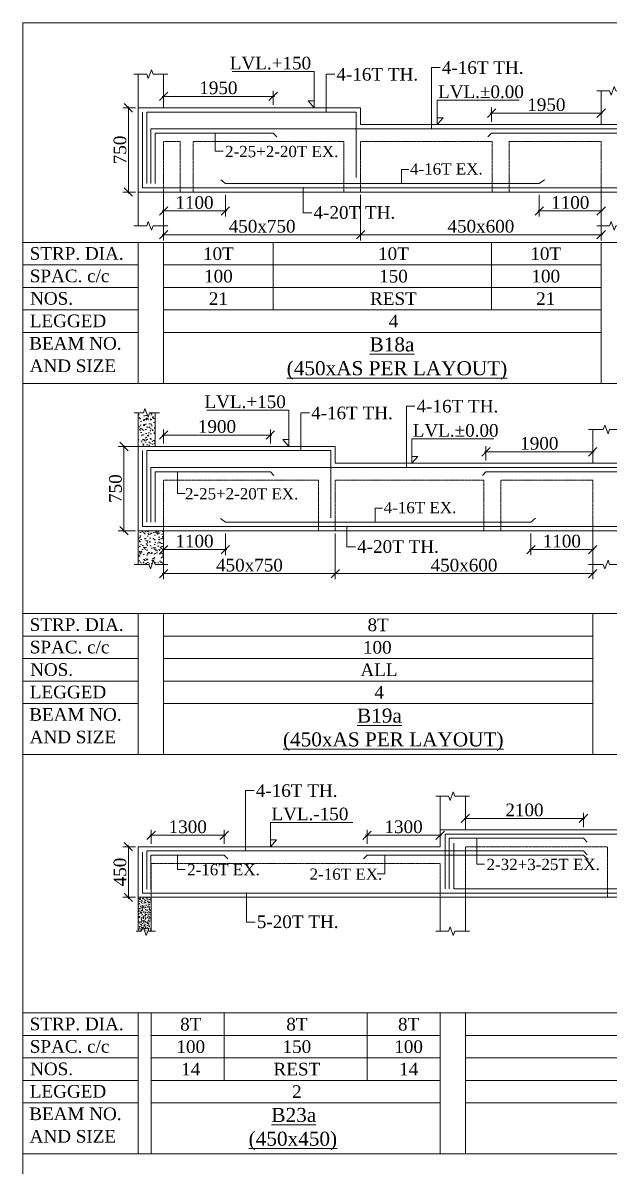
# Model space of a CAD drawing. Header units: millimetres. Extents: x 9781889 to 10654170, y -7852491 to -7608561.
# Drawn here: x 9972113 to 9982542, y -7780568 to -7760218 of the extents above; entities that cross this region are included whole.
import ezdxf
from ezdxf.enums import TextEntityAlignment as Align

# ---------------------------------------------------------------- set-up
doc = ezdxf.new("R2010")
doc.units = ezdxf.units.MM
doc.header["$LTSCALE"] = 10
doc.header["$PDMODE"] = 3
doc.linetypes.add('HIDDEN', pattern=[0.375, 0.25, -0.125])
for name, color, linetype, lineweight in [('LVL', 3, 'Continuous', 0), ('S-CUT OUT LINE', 9, 'Continuous', 0), ('S-DIM L.S.', 7, 'Continuous', 0), ('S-HATCH', 8, 'Continuous', 0), ('S-L.S.SECTION', 5, 'Continuous', 0), ('S-L.S.SLAB LINE', 252, 'HIDDEN', 0), ('S-L.S.STEEL', 1, 'Continuous', 9), ('S-SECTION MARK', 7, 'Continuous', 0), ('S-SHEET', 251, 'Continuous', 0), ('S-TEXT', 7, 'Continuous', 0), ('S-TEXT L.S. BEAM NO.', 30, 'Continuous', 0), ('S-TEXT. L.S.', 7, 'Continuous', 0)]:
    doc.layers.add(name, color=color, linetype=linetype, lineweight=lineweight)
doc.styles.add('135', font='arial.ttf', dxfattribs={"width": 0.8, "height": 135})
doc.styles.get("Standard").update_dxf_attribs({"font": 'arial.ttf'})
doc.styles.add('TEXT', font='times.ttf')
doc.dimstyles.new('75', dxfattribs={"dimtxt": 135, "dimasz": 90, "dimexe": 0.1, "dimexo": 0.03, "dimgap": 0.09, "dimtad": 1, "dimdec": 0, "dimzin": 0, "dimdsep": 46, "dimtxsty": '135', "dimblk": 'ARCHTICK', "dimcen": 0.09, "dimclrd": 256, "dimclre": 256, "dimclrt": 256, "dimadec": 0, "dimazin": 0, "dimtfac": 1, "dimtdec": 0, "dimtofl": 0, "dimtmove": 1, "dimatfit": 3, "dimldrblk": 'DOTSMALL', "dimfxl": 1, "dimtolj": 1, "dimtzin": 0, "dimlwd": -1, "dimlwe": -1, "dimarcsym": 0})
doc.dimstyles.new('SETU_1', dxfattribs={"dimtxt": 200, "dimasz": 150, "dimexe": 100, "dimexo": 50, "dimgap": 35, "dimtad": 1, "dimdec": 0, "dimzin": 0, "dimdsep": 46, "dimtxsty": 'Standard', "dimblk": 'OBLIQUE', "dimcen": 150, "dimdle": 25, "dimclrd": 256, "dimclre": 7, "dimclrt": 256, "dimadec": 0, "dimazin": 0, "dimtfac": 1, "dimtdec": 0, "dimtofl": 0, "dimtmove": 1, "dimatfit": 3, "dimfxl": 1, "dimtolj": 1, "dimtzin": 0, "dimlwd": -1, "dimlwe": 5, "dimarcsym": 1})

# ---------------------------------------------------------------- blocks, each defined once
blk = doc.blocks.new('_ArchTick')
at = {"color": 0, "linetype": 'ByBlock', "const_width": 0.15}
blk.add_lwpolyline([(-0.5, -0.5), (0.5, 0.5)], dxfattribs=at)
blk = doc.blocks.new('_Oblique')
at = {"color": 0, "linetype": 'ByBlock', "lineweight": -2}
blk.add_line((-0.5, -0.5), (0.5, 0.5), dxfattribs=at)
blk = doc.blocks.new('*D76')
at = {"layer": 'Defpoints', "color": 0, "transparency": 16777216}
for p in [(9974166, -7761730), (9973991, -7763230), (9974166, -7763230)]:
    blk.add_point(p, dxfattribs=at)
at = {"layer": 'S-DIM L.S.', "color": 7, "lineweight": 5, "transparency": 16777216}
for p, q in [((9974116, -7761730), (9973891, -7761730)), ((9974116, -7763230), (9973891, -7763230))]:
    blk.add_line(p, q, dxfattribs=at)
at = {"layer": 'S-DIM L.S.', "transparency": 16777216}
blk.add_line((9973991, -7761705), (9973991, -7763255), dxfattribs=at)
at = {"layer": 'S-DIM L.S.', "transparency": 16777216, "xscale": 150, "yscale": 150, "zscale": 150}
for p, rotation in [((9973991, -7761730), 90), ((9973991, -7763230), 270)]:
    blk.add_blockref('_Oblique', p, dxfattribs=dict(at, rotation=rotation))
at = {"layer": 'S-DIM L.S.', "transparency": 16777216, "insert": (9973841, -7762480), "char_height": 225, "attachment_point": 5, "rotation": 90, "style": 'TEXT'}
blk.add_mtext('\\A1;750', dxfattribs=at)
blk = doc.blocks.new('*D29')
at = {"layer": 'Defpoints', "color": 0, "transparency": 16777216}
for p in [(9974616, -7761526), (9974616, -7761730, 0), (9976566, -7761730, 0)]:
    blk.add_point(p, dxfattribs=at)
at = {"layer": 'S-DIM L.S.', "transparency": 16777216}
blk.add_line((9976591, -7761526), (9974591, -7761526), dxfattribs=at)
at = {"layer": 'S-DIM L.S.', "color": 7, "lineweight": 5, "transparency": 16777216}
for p, q in [((9974616, -7761680), (9974616, -7761426)), ((9976566, -7761680), (9976566, -7761426))]:
    blk.add_line(p, q, dxfattribs=at)
at = {"layer": 'S-DIM L.S.', "transparency": 16777216, "xscale": 150, "yscale": 150, "zscale": 150, "rotation": 180}
blk.add_blockref('_Oblique', (9974616, -7761526), dxfattribs=at)
at = {"layer": 'S-DIM L.S.', "transparency": 16777216, "xscale": 150, "yscale": 150, "zscale": 150}
blk.add_blockref('_Oblique', (9976566, -7761526), dxfattribs=at)
at = {"layer": 'S-DIM L.S.', "transparency": 16777216, "insert": (9975591, -7761376), "char_height": 225, "attachment_point": 5, "style": 'TEXT'}
blk.add_mtext('\\A1;1950', dxfattribs=at)
blk = doc.blocks.new('*D30')
at = {"layer": 'Defpoints', "color": 0, "transparency": 16777216}
for p in [(9981300, -7763230, 0), (9982401, -7763230, 0), (9982401, -7763566)]:
    blk.add_point(p, dxfattribs=at)
at = {"layer": 'S-DIM L.S.', "color": 7, "lineweight": 5, "transparency": 16777216}
for p, q in [((9981300, -7763280), (9981300, -7763666)), ((9982401, -7763280), (9982401, -7763666))]:
    blk.add_line(p, q, dxfattribs=at)
at = {"layer": 'S-DIM L.S.', "transparency": 16777216}
blk.add_line((9981275, -7763566), (9982426, -7763566), dxfattribs=at)
at = {"layer": 'S-DIM L.S.', "transparency": 16777216, "xscale": 150, "yscale": 150, "zscale": 150, "rotation": 180}
blk.add_blockref('_Oblique', (9981300, -7763566), dxfattribs=at)
at = {"layer": 'S-DIM L.S.', "transparency": 16777216, "xscale": 150, "yscale": 150, "zscale": 150}
blk.add_blockref('_Oblique', (9982401, -7763566), dxfattribs=at)
at = {"layer": 'S-DIM L.S.', "transparency": 16777216, "insert": (9981851, -7763417), "char_height": 225, "attachment_point": 5, "style": 'TEXT'}
blk.add_mtext('\\A1;1100', dxfattribs=at)
blk = doc.blocks.new('*D31')
at = {"layer": 'Defpoints', "color": 0, "transparency": 16777216}
for p in [(9974616, -7763230, 0), (9975716, -7763230, 0), (9974616, -7763566)]:
    blk.add_point(p, dxfattribs=at)
at = {"layer": 'S-DIM L.S.', "color": 7, "lineweight": 5, "transparency": 16777216}
for p, q in [((9974616, -7763280), (9974616, -7763666)), ((9975716, -7763280), (9975716, -7763666))]:
    blk.add_line(p, q, dxfattribs=at)
at = {"layer": 'S-DIM L.S.', "transparency": 16777216}
blk.add_line((9975741, -7763566), (9974591, -7763566), dxfattribs=at)
at = {"layer": 'S-DIM L.S.', "transparency": 16777216, "xscale": 150, "yscale": 150, "zscale": 150, "rotation": 180}
blk.add_blockref('_Oblique', (9974616, -7763566), dxfattribs=at)
at = {"layer": 'S-DIM L.S.', "transparency": 16777216, "xscale": 150, "yscale": 150, "zscale": 150}
blk.add_blockref('_Oblique', (9975716, -7763566), dxfattribs=at)
at = {"layer": 'S-DIM L.S.', "transparency": 16777216, "insert": (9975166, -7763417), "char_height": 225, "attachment_point": 5, "style": 'TEXT'}
blk.add_mtext('\\A1;1100', dxfattribs=at)
blk = doc.blocks.new('*D32')
at = {"layer": 'Defpoints', "color": 0, "transparency": 16777216}
for p in [(9982401, -7761826), (9980451, -7762030, 0), (9982401, -7762030, 0)]:
    blk.add_point(p, dxfattribs=at)
at = {"layer": 'S-DIM L.S.', "color": 7, "lineweight": 5, "transparency": 16777216}
for p, q in [((9980451, -7761980), (9980451, -7761726)), ((9982401, -7761980), (9982401, -7761726))]:
    blk.add_line(p, q, dxfattribs=at)
at = {"layer": 'S-DIM L.S.', "transparency": 16777216}
blk.add_line((9980426, -7761826), (9982426, -7761826), dxfattribs=at)
at = {"layer": 'S-DIM L.S.', "transparency": 16777216, "xscale": 150, "yscale": 150, "zscale": 150, "rotation": 180}
blk.add_blockref('_Oblique', (9980451, -7761826), dxfattribs=at)
at = {"layer": 'S-DIM L.S.', "transparency": 16777216, "xscale": 150, "yscale": 150, "zscale": 150}
blk.add_blockref('_Oblique', (9982401, -7761826), dxfattribs=at)
at = {"layer": 'S-DIM L.S.', "transparency": 16777216, "insert": (9981426, -7761676), "char_height": 225, "attachment_point": 5, "style": 'TEXT'}
blk.add_mtext('\\A1;1950', dxfattribs=at)
blk = doc.blocks.new('*D38')
at = {"layer": 'Defpoints', "color": 0, "transparency": 16777216}
for p in [(9974396, -7774679), (9974396, -7774883, 0), (9975696, -7774883, 0)]:
    blk.add_point(p, dxfattribs=at)
at = {"layer": 'S-DIM L.S.', "transparency": 16777216}
blk.add_line((9975721, -7774679), (9974371, -7774679), dxfattribs=at)
at = {"layer": 'S-DIM L.S.', "color": 7, "lineweight": 5, "transparency": 16777216}
for p, q in [((9974396, -7774833), (9974396, -7774579)), ((9975696, -7774833), (9975696, -7774579))]:
    blk.add_line(p, q, dxfattribs=at)
at = {"layer": 'S-DIM L.S.', "transparency": 16777216, "xscale": 150, "yscale": 150, "zscale": 150, "rotation": 180}
blk.add_blockref('_Oblique', (9974396, -7774679), dxfattribs=at)
at = {"layer": 'S-DIM L.S.', "transparency": 16777216, "xscale": 150, "yscale": 150, "zscale": 150}
blk.add_blockref('_Oblique', (9975696, -7774679), dxfattribs=at)
at = {"layer": 'S-DIM L.S.', "transparency": 16777216, "insert": (9975046, -7774529), "char_height": 225, "attachment_point": 5, "style": 'TEXT'}
blk.add_mtext('\\A1;1300', dxfattribs=at)
blk = doc.blocks.new('*D39')
at = {"layer": 'Defpoints', "color": 0, "transparency": 16777216}
for p in [(9974166, -7774883), (9973991, -7775783), (9974166, -7775783)]:
    blk.add_point(p, dxfattribs=at)
at = {"layer": 'S-DIM L.S.', "color": 7, "lineweight": 5, "transparency": 16777216}
for p, q in [((9974116, -7774883), (9973891, -7774883)), ((9974116, -7775783), (9973891, -7775783))]:
    blk.add_line(p, q, dxfattribs=at)
at = {"layer": 'S-DIM L.S.', "transparency": 16777216}
blk.add_line((9973991, -7774858), (9973991, -7775808), dxfattribs=at)
at = {"layer": 'S-DIM L.S.', "transparency": 16777216, "xscale": 150, "yscale": 150, "zscale": 150}
for p, rotation in [((9973991, -7774883), 90), ((9973991, -7775783), 270)]:
    blk.add_blockref('_Oblique', p, dxfattribs=dict(at, rotation=rotation))
at = {"layer": 'S-DIM L.S.', "transparency": 16777216, "insert": (9973842, -7775333), "char_height": 225, "attachment_point": 5, "rotation": 90, "style": 'TEXT'}
blk.add_mtext('\\A1;450', dxfattribs=at)
blk = doc.blocks.new('*D41')
at = {"layer": 'Defpoints', "color": 0, "transparency": 16777216}
for p in [(9979986, -7774379), (9979986, -7774583, 0), (9982086, -7774583, 0)]:
    blk.add_point(p, dxfattribs=at)
at = {"layer": 'S-DIM L.S.', "color": 7, "lineweight": 5, "transparency": 16777216}
for p, q in [((9979986, -7774533), (9979986, -7774279)), ((9982086, -7774533), (9982086, -7774279))]:
    blk.add_line(p, q, dxfattribs=at)
at = {"layer": 'S-DIM L.S.', "transparency": 16777216}
blk.add_line((9982111, -7774379), (9979961, -7774379), dxfattribs=at)
at = {"layer": 'S-DIM L.S.', "transparency": 16777216, "xscale": 150, "yscale": 150, "zscale": 150, "rotation": 180}
blk.add_blockref('_Oblique', (9979986, -7774379), dxfattribs=at)
at = {"layer": 'S-DIM L.S.', "transparency": 16777216, "xscale": 150, "yscale": 150, "zscale": 150}
blk.add_blockref('_Oblique', (9982086, -7774379), dxfattribs=at)
at = {"layer": 'S-DIM L.S.', "transparency": 16777216, "insert": (9981036, -7774229), "char_height": 225, "attachment_point": 5, "style": 'TEXT'}
blk.add_mtext('\\A1;2100', dxfattribs=at)
blk = doc.blocks.new('*D42')
at = {"layer": 'Defpoints', "color": 0, "transparency": 16777216}
for p in [(9979536, -7774679), (9978236, -7774883, 0), (9979536, -7774883, 0)]:
    blk.add_point(p, dxfattribs=at)
at = {"layer": 'S-DIM L.S.', "transparency": 16777216}
blk.add_line((9978211, -7774679), (9979561, -7774679), dxfattribs=at)
at = {"layer": 'S-DIM L.S.', "color": 7, "lineweight": 5, "transparency": 16777216}
for p, q in [((9978236, -7774833), (9978236, -7774579)), ((9979536, -7774833), (9979536, -7774579))]:
    blk.add_line(p, q, dxfattribs=at)
at = {"layer": 'S-DIM L.S.', "transparency": 16777216, "xscale": 150, "yscale": 150, "zscale": 150, "rotation": 180}
blk.add_blockref('_Oblique', (9978236, -7774679), dxfattribs=at)
at = {"layer": 'S-DIM L.S.', "transparency": 16777216, "xscale": 150, "yscale": 150, "zscale": 150}
blk.add_blockref('_Oblique', (9979536, -7774679), dxfattribs=at)
at = {"layer": 'S-DIM L.S.', "transparency": 16777216, "insert": (9978886, -7774529), "char_height": 225, "attachment_point": 5, "style": 'TEXT'}
blk.add_mtext('\\A1;1300', dxfattribs=at)
blk = doc.blocks.new('*D157')
at = {"layer": 'Defpoints', "color": 0, "transparency": 16777216}
for p in [(9974616, -7767554), (9974616, -7767758, 0), (9976516, -7767758, 0)]:
    blk.add_point(p, dxfattribs=at)
at = {"layer": 'S-DIM L.S.', "transparency": 16777216}
blk.add_line((9976541, -7767554), (9974591, -7767554), dxfattribs=at)
at = {"layer": 'S-DIM L.S.', "color": 7, "lineweight": 5, "transparency": 16777216}
for p, q in [((9974616, -7767708), (9974616, -7767454)), ((9976516, -7767708), (9976516, -7767454))]:
    blk.add_line(p, q, dxfattribs=at)
at = {"layer": 'S-DIM L.S.', "transparency": 16777216, "xscale": 150, "yscale": 150, "zscale": 150, "rotation": 180}
blk.add_blockref('_Oblique', (9974616, -7767554), dxfattribs=at)
at = {"layer": 'S-DIM L.S.', "transparency": 16777216, "xscale": 150, "yscale": 150, "zscale": 150}
blk.add_blockref('_Oblique', (9976516, -7767554), dxfattribs=at)
at = {"layer": 'S-DIM L.S.', "transparency": 16777216, "insert": (9975566, -7767404), "char_height": 225, "attachment_point": 5, "style": 'TEXT'}
blk.add_mtext('\\A1;1900', dxfattribs=at)
blk = doc.blocks.new('*D162')
at = {"layer": 'Defpoints', "color": 0, "transparency": 16777216}
for p in [(9982251, -7767854), (9980351, -7768058, 0), (9982251, -7768058, 0)]:
    blk.add_point(p, dxfattribs=at)
at = {"layer": 'S-DIM L.S.', "color": 7, "lineweight": 5, "transparency": 16777216}
for p, q in [((9980351, -7768008), (9980351, -7767754)), ((9982251, -7768008), (9982251, -7767754))]:
    blk.add_line(p, q, dxfattribs=at)
at = {"layer": 'S-DIM L.S.', "transparency": 16777216}
blk.add_line((9980326, -7767854), (9982276, -7767854), dxfattribs=at)
at = {"layer": 'S-DIM L.S.', "transparency": 16777216, "xscale": 150, "yscale": 150, "zscale": 150, "rotation": 180}
blk.add_blockref('_Oblique', (9980351, -7767854), dxfattribs=at)
at = {"layer": 'S-DIM L.S.', "transparency": 16777216, "xscale": 150, "yscale": 150, "zscale": 150}
blk.add_blockref('_Oblique', (9982251, -7767854), dxfattribs=at)
at = {"layer": 'S-DIM L.S.', "transparency": 16777216, "insert": (9981301, -7767704), "char_height": 225, "attachment_point": 5, "style": 'TEXT'}
blk.add_mtext('\\A1;1900', dxfattribs=at)
blk = doc.blocks.new('*D154')
at = {"layer": 'Defpoints', "color": 0, "transparency": 16777216}
for p in [(9974616, -7769258, 0), (9975716, -7769258, 0), (9974616, -7769594)]:
    blk.add_point(p, dxfattribs=at)
at = {"layer": 'S-DIM L.S.', "color": 7, "lineweight": 5, "transparency": 16777216}
for p, q in [((9974616, -7769308), (9974616, -7769694)), ((9975716, -7769308), (9975716, -7769694))]:
    blk.add_line(p, q, dxfattribs=at)
at = {"layer": 'S-DIM L.S.', "transparency": 16777216}
blk.add_line((9975741, -7769594), (9974591, -7769594), dxfattribs=at)
at = {"layer": 'S-DIM L.S.', "transparency": 16777216, "xscale": 150, "yscale": 150, "zscale": 150, "rotation": 180}
blk.add_blockref('_Oblique', (9974616, -7769594), dxfattribs=at)
at = {"layer": 'S-DIM L.S.', "transparency": 16777216, "xscale": 150, "yscale": 150, "zscale": 150}
blk.add_blockref('_Oblique', (9975716, -7769594), dxfattribs=at)
at = {"layer": 'S-DIM L.S.', "transparency": 16777216, "insert": (9975166, -7769444), "char_height": 225, "attachment_point": 5, "style": 'TEXT'}
blk.add_mtext('\\A1;1100', dxfattribs=at)
blk = doc.blocks.new('*D155')
at = {"layer": 'Defpoints', "color": 0, "transparency": 16777216}
for p in [(9981151, -7769258, 0), (9982251, -7769258, 0), (9982251, -7769594)]:
    blk.add_point(p, dxfattribs=at)
at = {"layer": 'S-DIM L.S.', "color": 7, "lineweight": 5, "transparency": 16777216}
for p, q in [((9981151, -7769308), (9981151, -7769694)), ((9982251, -7769308), (9982251, -7769694))]:
    blk.add_line(p, q, dxfattribs=at)
at = {"layer": 'S-DIM L.S.', "transparency": 16777216}
blk.add_line((9981126, -7769594), (9982276, -7769594), dxfattribs=at)
at = {"layer": 'S-DIM L.S.', "transparency": 16777216, "xscale": 150, "yscale": 150, "zscale": 150, "rotation": 180}
blk.add_blockref('_Oblique', (9981151, -7769594), dxfattribs=at)
at = {"layer": 'S-DIM L.S.', "transparency": 16777216, "xscale": 150, "yscale": 150, "zscale": 150}
blk.add_blockref('_Oblique', (9982251, -7769594), dxfattribs=at)
at = {"layer": 'S-DIM L.S.', "transparency": 16777216, "insert": (9981701, -7769444), "char_height": 225, "attachment_point": 5, "style": 'TEXT'}
blk.add_mtext('\\A1;1100', dxfattribs=at)
blk = doc.blocks.new('*D164')
at = {"layer": 'Defpoints', "color": 0, "transparency": 16777216}
for p in [(9974216, -7767758), (9973911, -7769258), (9974166, -7769258)]:
    blk.add_point(p, dxfattribs=at)
at = {"layer": 'S-DIM L.S.', "color": 7, "lineweight": 5, "transparency": 16777216}
for p, q in [((9974166, -7767758), (9973811, -7767758)), ((9974116, -7769258), (9973811, -7769258))]:
    blk.add_line(p, q, dxfattribs=at)
at = {"layer": 'S-DIM L.S.', "transparency": 16777216}
blk.add_line((9973911, -7767733), (9973911, -7769283), dxfattribs=at)
at = {"layer": 'S-DIM L.S.', "transparency": 16777216, "xscale": 150, "yscale": 150, "zscale": 150}
for p, rotation in [((9973911, -7767758), 90), ((9973911, -7769258), 270)]:
    blk.add_blockref('_Oblique', p, dxfattribs=dict(at, rotation=rotation))
at = {"layer": 'S-DIM L.S.', "transparency": 16777216, "insert": (9973761, -7768508), "char_height": 225, "attachment_point": 5, "rotation": 90, "style": 'TEXT'}
blk.add_mtext('\\A1;750', dxfattribs=at)
blk = doc.blocks.new('*D1764')
at = {"layer": 'Defpoints', "color": 0, "transparency": 16777216}
for p in [(9974616, -7763230, 0), (9978121, -7763230), (9978121, -7763989)]:
    blk.add_point(p, dxfattribs=at)
at = {"layer": 'S-DIM L.S.', "color": 7, "lineweight": 5, "transparency": 16777216}
for p, q in [((9974616, -7763280), (9974616, -7764089)), ((9978121, -7763280), (9978121, -7764089))]:
    blk.add_line(p, q, dxfattribs=at)
at = {"layer": 'S-DIM L.S.', "transparency": 16777216}
blk.add_line((9974591, -7763989), (9978146, -7763989), dxfattribs=at)
at = {"layer": 'S-DIM L.S.', "transparency": 16777216, "xscale": 150, "yscale": 150, "zscale": 150, "rotation": 180}
blk.add_blockref('_Oblique', (9974616, -7763989), dxfattribs=at)
at = {"layer": 'S-DIM L.S.', "transparency": 16777216, "xscale": 150, "yscale": 150, "zscale": 150}
blk.add_blockref('_Oblique', (9978121, -7763989), dxfattribs=at)
at = {"layer": 'S-DIM L.S.', "transparency": 16777216, "insert": (9976369, -7763840), "char_height": 225, "attachment_point": 5, "style": 'TEXT'}
blk.add_mtext('\\A1;450x750', dxfattribs=at)
blk = doc.blocks.new('*D1765')
at = {"layer": 'Defpoints', "color": 0, "transparency": 16777216}
for p in [(9978121, -7763230), (9982401, -7763230), (9982401, -7763989)]:
    blk.add_point(p, dxfattribs=at)
at = {"layer": 'S-DIM L.S.', "color": 7, "lineweight": 5, "transparency": 16777216}
for p, q in [((9978121, -7763280), (9978121, -7764089)), ((9982401, -7763280), (9982401, -7764089))]:
    blk.add_line(p, q, dxfattribs=at)
at = {"layer": 'S-DIM L.S.', "transparency": 16777216}
blk.add_line((9978096, -7763989), (9982426, -7763989), dxfattribs=at)
at = {"layer": 'S-DIM L.S.', "transparency": 16777216, "xscale": 150, "yscale": 150, "zscale": 150, "rotation": 180}
blk.add_blockref('_Oblique', (9978121, -7763989), dxfattribs=at)
at = {"layer": 'S-DIM L.S.', "transparency": 16777216, "xscale": 150, "yscale": 150, "zscale": 150}
blk.add_blockref('_Oblique', (9982401, -7763989), dxfattribs=at)
at = {"layer": 'S-DIM L.S.', "transparency": 16777216, "insert": (9980261, -7763840), "char_height": 225, "attachment_point": 5, "style": 'TEXT'}
blk.add_mtext('\\A1;450x600', dxfattribs=at)
blk = doc.blocks.new('*D1768')
at = {"layer": 'Defpoints', "color": 0, "transparency": 16777216}
for p in [(9974616, -7769258, 0), (9977671, -7769258, 0), (9977671, -7770021)]:
    blk.add_point(p, dxfattribs=at)
at = {"layer": 'S-DIM L.S.', "color": 7, "lineweight": 5, "transparency": 16777216}
for p, q in [((9974616, -7769308), (9974616, -7770121)), ((9977671, -7769308), (9977671, -7770121))]:
    blk.add_line(p, q, dxfattribs=at)
at = {"layer": 'S-DIM L.S.', "transparency": 16777216}
blk.add_line((9974591, -7770021), (9977696, -7770021), dxfattribs=at)
at = {"layer": 'S-DIM L.S.', "transparency": 16777216, "xscale": 150, "yscale": 150, "zscale": 150, "rotation": 180}
blk.add_blockref('_Oblique', (9974616, -7770021), dxfattribs=at)
at = {"layer": 'S-DIM L.S.', "transparency": 16777216, "xscale": 150, "yscale": 150, "zscale": 150}
blk.add_blockref('_Oblique', (9977671, -7770021), dxfattribs=at)
at = {"layer": 'S-DIM L.S.', "transparency": 16777216, "insert": (9976144, -7769872), "char_height": 225, "attachment_point": 5, "style": 'TEXT'}
blk.add_mtext('\\A1;450x750', dxfattribs=at)
blk = doc.blocks.new('*D1769')
at = {"layer": 'Defpoints', "color": 0, "transparency": 16777216}
for p in [(9977671, -7769258, 0), (9982251, -7769258, 0), (9982251, -7770021)]:
    blk.add_point(p, dxfattribs=at)
at = {"layer": 'S-DIM L.S.', "color": 7, "lineweight": 5, "transparency": 16777216}
for p, q in [((9977671, -7769308), (9977671, -7770121)), ((9982251, -7769308), (9982251, -7770121))]:
    blk.add_line(p, q, dxfattribs=at)
at = {"layer": 'S-DIM L.S.', "transparency": 16777216}
blk.add_line((9977646, -7770021), (9982276, -7770021), dxfattribs=at)
at = {"layer": 'S-DIM L.S.', "transparency": 16777216, "xscale": 150, "yscale": 150, "zscale": 150, "rotation": 180}
blk.add_blockref('_Oblique', (9977671, -7770021), dxfattribs=at)
at = {"layer": 'S-DIM L.S.', "transparency": 16777216, "xscale": 150, "yscale": 150, "zscale": 150}
blk.add_blockref('_Oblique', (9982251, -7770021), dxfattribs=at)
at = {"layer": 'S-DIM L.S.', "transparency": 16777216, "insert": (9979961, -7769872), "char_height": 225, "attachment_point": 5, "style": 'TEXT'}
blk.add_mtext('\\A1;450x600', dxfattribs=at)

msp = doc.modelspace()

# ---------------------------------------------------------------- hatches: boundary and pattern name
at = {"layer": 'S-HATCH'}
h = msp.add_hatch(dxfattribs=at)
h.set_pattern_fill('AR-CONC', color=256)
h.set_pattern_definition([(50, (-46995.23, 56784.19), (182.184669, -15.9390855), [19.05, -209.55]), (355, (-46995.23, 56784.19), (-35.2434214, 191.0568452), [15.24, -167.6405842]), (100.4514447, (-46980.05, 56782.86), (146.941247, 175.117752), [16.1900088, -178.0902446]), (46.1842, (-46995.23, 56835), (271.079041, -42.042328), [28.575, -314.325]), (96.6355576, (-46972.64, 56831.5), (237.404134, 247.4261246), [24.285023, -267.135608]), (351.1841512, (-46995.23, 56835), (237.404134, 247.4261246), [22.859967, -251.459732]), (21, (-46969.83, 56822.29), (151.6143913, -102.2651982), [19.05, -209.55]), (326, (-46969.83, 56822.29), (61.8020283, 184.187966), [15.24, -167.64]), (71.451445, (-46957.2, 56813.77), (213.4164193, 81.922769), [16.1900088, -178.0899376]), (37.5, (-46995.23, 56784.19), (3.08860325, 84.55503887), [0, -165.608, 0, -170.18, 0, -168.275]), (7.5, (-46995.23, 56784.19), (66.8196625, 100.1805748), [0, -97.028, 0, -161.798, 0, -64.135]), (327.5, (-47051.87, 56784.19), (135.59059517, -5.728744), [0, -63.5, 0, -198.12, 0, -262.89]), (317.5, (-47077.27, 56784.19), (148.1291814, 25.426491), [0, -82.55, 0, -131.572, 0, -186.69])])
h.paths.add_polyline_path([(9974312.4, -7767157.7), (9974340.4, -7767234.5), (9974368.3, -7767157.7), (9974409.8, -7767157.7), (9974437.8, -7767234.5), (9974465.8, -7767157.7), (9974466.1, -7767157.7), (9974466.1, -7767757.7), (9974166.1, -7767757.7), (9974166.1, -7767157.7)])
h = msp.add_hatch(dxfattribs=at)
h.set_pattern_fill('AR-CONC', color=256)
h.set_pattern_definition([(50, (-46995.23, 56484.19), (182.184669, -15.9390855), [19.05, -209.55]), (355, (-46995.23, 56484.19), (-35.2434214, 191.0568452), [15.24, -167.6405842]), (100.4514447, (-46980.05, 56482.86), (146.941247, 175.117752), [16.1900088, -178.0902446]), (46.1842, (-46995.23, 56535), (271.079041, -42.042328), [28.575, -314.325]), (96.6355576, (-46972.64, 56531.5), (237.404134, 247.4261246), [24.285023, -267.135608]), (351.1841512, (-46995.23, 56535), (237.404134, 247.4261246), [22.859967, -251.459732]), (21, (-46969.83, 56522.29), (151.6143913, -102.2651982), [19.05, -209.55]), (326, (-46969.83, 56522.29), (61.8020283, 184.187966), [15.24, -167.64]), (71.451445, (-46957.2, 56513.77), (213.4164193, 81.922769), [16.1900088, -178.0899376]), (37.5, (-46995.23, 56484.19), (3.08860325, 84.55503887), [0, -165.608, 0, -170.18, 0, -168.275]), (7.5, (-46995.23, 56484.19), (66.8196625, 100.1805748), [0, -97.028, 0, -161.798, 0, -64.135]), (327.5, (-47051.87, 56484.19), (135.59059517, -5.728744), [0, -63.5, 0, -198.12, 0, -262.89]), (317.5, (-47077.27, 56484.19), (148.1291814, 25.426491), [0, -82.55, 0, -131.572, 0, -186.69])])
h.paths.add_polyline_path([(9974166.1, -7769257.7), (9974616.1, -7769257.7), (9974616.1, -7769857.7), (9974465.8, -7769857.7), (9974437.8, -7769780.8), (9974381.9, -7769934.5), (9974353.9, -7769857.7), (9974166.1, -7769857.7)])
h = msp.add_hatch(dxfattribs=at)
h.set_pattern_fill('AR-CONC', color=256, scale=0.5)
h.set_pattern_definition([(50, (180437.836, -47165.61), (91.0923345, -7.96954277), [9.525, -104.775]), (355, (180437.84, -47165.61), (-17.6217107, 95.5284226), [7.62, -83.8202921]), (100.4514447, (180445.43, -47166.27), (73.47062355, 87.55887596), [8.0950044, -89.0451223]), (46.1842, (180437.84, -47140.21), (135.5395204, -21.021164), [14.2875, -157.1625]), (96.6355576, (180449.13, -47141.96), (118.702067, 123.7130623), [12.1425116, -133.5678041]), (351.1841512, (180437.84, -47140.21), (118.702067, 123.7130623), [11.4299835, -125.729866]), (21, (180450.536, -47146.56), (75.80719563, -51.1325991), [9.525, -104.775]), (326, (180450.54, -47146.56), (30.9010142, 92.09398306), [7.62, -83.82]), (71.451445, (180456.85, -47150.82), (106.70820964, 40.96138444), [8.0950044, -89.0449688]), (37.5, (180437.836, -47165.61), (1.544301625, 42.27751944), [0, -82.804, 0, -85.09, 0, -84.1375]), (7.5, (180437.836, -47165.61), (33.40983126, 50.09028741), [0, -48.514, 0, -80.899, 0, -32.0675]), (327.5, (180409.515, -47165.61), (67.79529758, -2.864372), [0, -31.75, 0, -99.06, 0, -131.445]), (317.5, (180396.815, -47165.61), (74.0645907, 12.71324552), [0, -41.275, 0, -65.786, 0, -93.345])])
h.paths.add_polyline_path([(9974396.1, -7776382.7), (9974280.3, -7776382.7), (9974252.4, -7776305.9), (9974224.4, -7776382.7), (9974166.1, -7776382.7), (9974166.1, -7775782.7), (9974396.1, -7775782.7)])

# ---------------------------------------------------------------- linework, layer by layer
at = {"layer": 'LVL', "linetype": 'Continuous', "elevation": 0}
for points in [[(9975835.7, -7761084.8), (9977297, -7761084.8), (9977297, -7761730.1), (9977188.8, -7761608), (9977297, -7761608)], [(9980944.1, -7761595.1), (9979482.9, -7761595.1), (9979482.9, -7762030.1), (9979591, -7761908), (9979482.9, -7761908)], [(9975385.8, -7767112.4), (9976847, -7767112.4), (9976847, -7767757.7), (9976738.8, -7767635.6), (9976847, -7767635.6)], [(9980494.1, -7767622.7), (9979032.9, -7767622.7), (9979032.9, -7768057.7), (9979141, -7767935.6), (9979032.9, -7767935.6)], [(9977980.6, -7774450.2), (9976519.7, -7774450.2), (9976519.7, -7774882.7), (9976627.9, -7774760.7), (9976519.7, -7774760.7)]]:
    msp.add_lwpolyline(points, dxfattribs=at)
at = {"layer": 'S-CUT OUT LINE', "color": 5, "elevation": 0}
for points in [[(9974087.9, -7761130.1), (9974316.5, -7761130.1), (9974344.5, -7761206.9), (9974400.4, -7761053.2), (9974428.4, -7761130.1), (9974691.2, -7761130.1)], [(9982322.3, -7761430.1), (9982550.9, -7761430.1), (9982578.9, -7761506.9), (9982634.9, -7761353.2), (9982662.8, -7761430.1), (9982925.6, -7761430.1)], [(9974087.9, -7763830.1), (9974316.5, -7763830.1), (9974344.5, -7763753.2), (9974400.4, -7763906.9), (9974428.4, -7763830.1), (9974691.2, -7763830.1)], [(9982322.3, -7763830.1), (9982550.9, -7763830.1), (9982578.9, -7763753.2), (9982634.9, -7763906.9), (9982662.8, -7763830.1), (9982925.6, -7763830.1)], [(9974544.4, -7767157.7), (9974368.3, -7767157.7), (9974340.4, -7767234.5), (9974284.4, -7767080.8), (9974256.5, -7767157.7), (9974091.1, -7767157.7)], [(9982779.4, -7767457.7), (9982550.7, -7767457.7), (9982522.8, -7767534.5), (9982466.8, -7767380.8), (9982438.9, -7767457.7), (9982176.1, -7767457.7)], [(9974694.4, -7769857.7), (9974465.8, -7769857.7), (9974437.8, -7769780.8), (9974381.9, -7769934.5), (9974353.9, -7769857.7), (9974091.1, -7769857.7)], [(9982779.4, -7769857.7), (9982550.7, -7769857.7), (9982522.8, -7769780.8), (9982466.8, -7769934.5), (9982438.9, -7769857.7), (9982176.1, -7769857.7)], [(9979457.9, -7773982.7), (9979686.5, -7773982.7), (9979714.5, -7774059.6), (9979770.4, -7773905.9), (9979798.4, -7773982.7), (9980061.2, -7773982.7)], [(9979457.9, -7776382.7), (9979686.5, -7776382.7), (9979714.5, -7776305.9), (9979770.4, -7776459.6), (9979798.4, -7776382.7), (9980061.2, -7776382.7)]]:
    msp.add_lwpolyline(points, dxfattribs=at)
at = {"layer": 'S-CUT OUT LINE', "color": 1, "elevation": 0}
msp.add_lwpolyline([(9974126.7, -7776382.7), (9974224.4, -7776382.7), (9974252.4, -7776305.9), (9974308.3, -7776459.6), (9974336.3, -7776382.7), (9974471.1, -7776382.7)], dxfattribs=at)
at = {"layer": 'S-L.S.SECTION'}
for p, q in [((9974166.2, -7761730.1, 0), (9974166.2, -7761130.1, 0)), ((9974616.2, -7761730.1, 0), (9974616.2, -7761130.1, 0)), ((9982400.6, -7762030.1, 0), (9982400.6, -7761430.1, 0)), ((9974166.1, -7761730.1, 0), (9978121.1, -7761730.1, 0)), ((9974166.2, -7761730.1, 0), (9974166.2, -7763230.1, 0)), ((9978121.1, -7762030.1, 0), (9978121.1, -7761730.1, 0)), ((9978121.1, -7762030.1, 0), (10004355, -7762030.1, 0)), ((9974166.1, -7763230.1, 0), (10008310, -7763230.1, 0)), ((9974166.2, -7763230.1, 0), (9974166.2, -7763830.1, 0)), ((9974616.2, -7763230.1, 0), (9974616.2, -7763830.1, 0)), ((9982400.6, -7763230.1, 0), (9982400.6, -7763830.1, 0)), ((9974166.1, -7767757.7, 0), (9974166.1, -7767157.7, 0)), ((9974466.1, -7767757.7, 0), (9974466.1, -7767157.7, 0)), ((9982251.1, -7768057.7, 0), (9982251.1, -7767457.7, 0)), ((9974166.1, -7769257.7, 0), (9974166.1, -7767757.7, 0)), ((9977671.1, -7767757.7, 0), (9974166.1, -7767757.7, 0)), ((9977671.1, -7768057.7, 0), (9977671.1, -7767757.7, 0)), ((9991446.1, -7768057.7, 0), (9977671.1, -7768057.7, 0)), ((9974166.1, -7769257.7, 0), (9974166.1, -7769857.7, 0)), ((9990996.1, -7769257.7, 0), (9974166.1, -7769257.7, 0)), ((9974616.1, -7769257.7, 0), (9974616.1, -7769857.7, 0)), ((9982251.1, -7769257.7, 0), (9982251.1, -7769857.7, 0)), ((9979536.2, -7774882.7, 0), (9979536.2, -7773982.7, 0)), ((9979986.2, -7774582.7, 0), (9979986.2, -7773982.7, 0)), ((9979536.2, -7774582.7, 0), (9997266.2, -7774582.7, 0)), ((9974166.1, -7774882.7, 0), (9979536.2, -7774882.7, 0)), ((9974166.1, -7775782.7, 0), (9974166.1, -7774882.7, 0)), ((9974166.1, -7775782.7, 0), (9974166.1, -7774882.7, 0)), ((9974166.1, -7775782.7, 0), (9997266.2, -7775782.7, 0)), ((9979536.2, -7775782.7, 0), (9979536.2, -7776382.7, 0)), ((9979986.2, -7775782.7, 0), (9979986.2, -7776382.7, 0))]:
    msp.add_line(p, q, dxfattribs=at)
at = {"layer": 'S-L.S.SECTION', "color": 1}
for p, q in [((9974166.1, -7775782.7, 0), (9974166.1, -7776382.7, 0)), ((9974396.1, -7775782.7, 0), (9974396.1, -7776382.7, 0))]:
    msp.add_line(p, q, dxfattribs=at)
at = {"layer": 'S-L.S.SLAB LINE', "ltscale": 0.3}
for p, q in [((9974166.1, -7762330.1, 0), (9974166.2, -7762330.1, 0)), ((9974616.1, -7762330.1, 0), (9974910.6, -7762330.1, 0)), ((9974616.2, -7762330.1, 0), (9974616.2, -7763230.1, 0)), ((9974910.6, -7762330.1), (9974910.6, -7763230.1)), ((9975140.6, -7762330.1, 0), (9977821.1, -7762330.1, 0)), ((9975140.6, -7762330.1), (9975140.6, -7763230.1)), ((9977821.1, -7762330.1), (9977821.1, -7763230.1)), ((9978121.1, -7762330.1, 0), (9980463.1, -7762330.1, 0)), ((9978121.1, -7762330.1), (9978121.1, -7763230.1)), ((9980463.1, -7762330.1, 0), (9980463.1, -7763230.1, 0)), ((9980763.1, -7762330.1, 0), (9982400.6, -7762330.1, 0)), ((9980763.1, -7762330.1, 0), (9980763.1, -7763230.1, 0)), ((9982400.6, -7762330.1), (9982400.6, -7763230.1)), ((9974616.1, -7768357.7, 0), (9974616.1, -7769257.7, 0)), ((9977371.1, -7768357.7, 0), (9974616.1, -7768357.7, 0)), ((9977371.1, -7768357.7, 0), (9977371.1, -7769257.7, 0)), ((9980313.1, -7768357.7, 0), (9977671.1, -7768357.7, 0)), ((9977671.1, -7768357.7, 0), (9977671.1, -7769257.7, 0)), ((9980313.1, -7768357.7, 0), (9980313.1, -7769257.7, 0)), ((9982251.1, -7768357.7, 0), (9980613.1, -7768357.7, 0)), ((9980613.1, -7768357.7, 0), (9980613.1, -7769257.7, 0)), ((9982251.1, -7768357.7, 0), (9982251.1, -7769257.7, 0)), ((9979986.2, -7774882.7, 0), (9979986.2, -7775782.7, 0)), ((9979986.2, -7774882.7, 0), (9982515.1, -7774882.7, 0)), ((9982515.1, -7774882.7, 0), (9982515.1, -7775782.7, 0)), ((9974396.1, -7775182.7, 0), (9979536.2, -7775182.7, 0)), ((9974396.1, -7775182.7, 0), (9974396.1, -7775782.7, 0)), ((9974396.1, -7775182.7, 0), (9974396.1, -7775782.7, 0)), ((9974396.1, -7775182.7, 0), (9974396.1, -7775782.7, 0)), ((9979536.2, -7775182.7, 0), (9979536.2, -7775782.7, 0))]:
    msp.add_line(p, q, dxfattribs=at)
at = {"layer": 'S-L.S.STEEL'}
for p, q in [((9974241.1, -7763155.1, 0), (9974241.1, -7761805.1, 0)), ((9974316.1, -7761805.1, 0), (9978043.1, -7761805.1, 0)), ((9974316.1, -7763080.1, 0), (9974316.1, -7761805.1, 0)), ((9978043.1, -7761805.1, 0), (9978043.1, -7762967.9, 0)), ((9974391.1, -7762105.2, 0), (10008085, -7762105.1, 0)), ((9974391.1, -7763080.1, 0), (9974391.1, -7762105.2, 0)), ((9976566.3, -7762180.1, 0), (9974466.1, -7762180.1, 0)), ((9974466.1, -7763080.1, 0), (9974466.1, -7762180.1, 0)), ((9976566.3, -7762180.1, 0), (9976629.5, -7762246.9, 0)), ((9974241.1, -7763155.1, 0), (10008235, -7763155.1, 0)), ((9974241.1, -7769182.7, 0), (9974241.1, -7767832.7, 0)), ((9977593, -7767832.7, 0), (9974316.1, -7767832.7, 0)), ((9974316.1, -7769107.7, 0), (9974316.1, -7767832.7, 0)), ((9977593, -7767832.7, 0), (9977593, -7769027.4, 0)), ((9991300, -7768132.7, 0), (9974391.1, -7768132.8, 0)), ((9974391.1, -7769107.7, 0), (9974391.1, -7768132.8, 0)), ((9974466.1, -7769107.7, 0), (9974466.1, -7768207.7, 0)), ((9980351, -7768207.7, 0), (9980287.8, -7768274.5, 0)), ((9991375, -7769182.7, 0), (9974241.1, -7769182.7, 0)), ((9979624.5, -7774657.7, 0), (9997191.2, -7774657.7, 0)), ((9979624.5, -7774657.7, 0), (9979624.5, -7775634.5, 0)), ((9979699.5, -7774732.7, 0), (9979699.5, -7775634.5, 0)), ((9974316.1, -7775637.6, 0), (9974316.1, -7774957.7, 0)), ((9974241.1, -7775707.7, 0), (9974241.1, -7774980.7, 0)), ((9974391.1, -7775637.6, 0), (9974391.1, -7775032.7, 0)), ((9978236.1, -7775032.7, 0), (9978172.9, -7775099.6, 0)), ((9974241.1, -7775707.7, 0), (9997116.2, -7775707.7, 0))]:
    msp.add_line(p, q, dxfattribs=at)
at = {"layer": 'S-L.S.STEEL', "elevation": 0}
for points in [[(9981389.9, -7763011.9), (9981300.4, -7763080.1), (9975716.3, -7763080.1), (9975634.3, -7763009.4)], [(9975626.7, -7769039.5), (9975716.2, -7769107.7), (9981151, -7769107.7), (9981233, -7769037)], [(9988667.1, -7774926.3), (9988667.1, -7775632.7), (9979777.9, -7775632.7), (9979777.9, -7774816.8)]]:
    msp.add_lwpolyline(points, dxfattribs=at)
at = {"layer": 'S-L.S.STEEL'}
for points in [[(9984700.7, -7762180.1, 0), (9980450.6, -7762180.1, 0), (9980387.4, -7762246.9, 0)], [(9974466.1, -7768207.7, 0), (9976516.1, -7768207.7, 0), (9976579.3, -7768274.5, 0)], [(9980351, -7768207.7, 0), (9984801, -7768207.7, 0), (9984864.2, -7768274.5, 0)], [(9979699.5, -7774732.7, 0), (9982086.2, -7774732.7, 0), (9982149.4, -7774799.6, 0)], [(9974316.1, -7774957.7, 0), (9982086.2, -7774957.7, 0), (9982149.4, -7775024.6, 0)], [(9974391.1, -7775032.7, 0), (9975696.1, -7775032.7, 0), (9975759.3, -7775099.6, 0)], [(9978236.1, -7775032.7, 0), (9982086.2, -7775032.7, 0), (9982149.4, -7775099.6, 0)]]:
    msp.add_polyline3d(points, dxfattribs=at)
at = {"layer": 'S-SHEET'}
for p, q in [((9972113, -7764126.6, 0), (9974166.1, -7764126.6, 0)), ((9972113, -7764126.6), (9972113, -7766635.9)), ((9974166.1, -7764126.6, 0), (10008310, -7764126.6, 0)), ((9974166.1, -7764126.6, 0), (9974166.1, -7766635.9, 0)), ((9974616.1, -7764126.6, 0), (9974616.1, -7766635.9, 0)), ((9976566.1, -7764126.6, 0), (9976566.1, -7765326.6, 0)), ((9980450.6, -7764126.6), (9980450.6, -7765326.6)), ((9982400.6, -7764126.6), (9982400.6, -7766635.9)), ((9972113, -7764526.6, 0), (9974166.1, -7764526.6, 0)), ((9974616.1, -7764526.6, 0), (9982400.6, -7764526.6, 0)), ((9972113, -7764926.6, 0), (9974166.1, -7764926.6, 0)), ((9974616.1, -7764926.6, 0), (9982400.6, -7764926.6, 0)), ((9972113, -7765326.6, 0), (9974166.1, -7765326.6, 0)), ((9974616.1, -7765326.6, 0), (9982400.6, -7765326.6, 0)), ((9972113, -7765726.6, 0), (9974166.1, -7765726.6, 0)), ((9974616.1, -7765726.6, 0), (9982400.6, -7765726.6, 0)), ((9972113, -7766635.9, 0), (9974166.1, -7766635.9, 0)), ((9972113, -7766635.9), (10023447.1, -7766635.9)), ((9974166.1, -7766635.9, 0), (10008310, -7766635.9, 0)), ((9972113, -7770733.1, 0), (9974166.1, -7770733.1, 0)), ((9972113, -7770733.1), (9972113, -7773242.4)), ((9996152, -7770733.1, 0), (9974166.1, -7770733.1, 0)), ((9974166.1, -7770733.1, 0), (9974166.1, -7773242.4, 0)), ((9974616.1, -7770733.1, 0), (9974616.1, -7773242.4, 0)), ((9982251.1, -7770733.1, 0), (9982251.1, -7773242.4, 0)), ((9972113, -7771133.1, 0), (9974166.1, -7771133.1, 0)), ((9982251.1, -7771133.1, 0), (9974616.1, -7771133.1, 0)), ((9972113, -7771533.1, 0), (9974166.1, -7771533.1, 0)), ((9982251.1, -7771533.1, 0), (9974616.1, -7771533.1, 0)), ((9972113, -7771933.1, 0), (9974166.1, -7771933.1, 0)), ((9982251.1, -7771933.1, 0), (9974616.1, -7771933.1, 0)), ((9972113, -7772333.1, 0), (9974166.1, -7772333.1, 0)), ((9982251.1, -7772333.1, 0), (9974616.1, -7772333.1, 0)), ((9972113, -7773242.4), (10023447.1, -7773242.4)), ((9972113, -7773242.4, 0), (9974166.1, -7773242.4, 0)), ((9996152, -7773242.4, 0), (9974166.1, -7773242.4, 0)), ((9972113, -7777841, 0), (9974166.1, -7777841, 0)), ((9972113, -7777841), (9972113, -7780350.2)), ((9974166.1, -7777841, 0), (9974166.1, -7780350.2, 0)), ((9974166.1, -7777841, 0), (9997266.2, -7777841, 0)), ((9974396.1, -7777841, 0), (9974396.1, -7780350.2, 0)), ((9975696.1, -7777841, 0), (9975696.1, -7779041, 0)), ((9978236.1, -7777841, 0), (9978236.1, -7779041, 0)), ((9979536.2, -7777841, 0), (9979536.2, -7780350.2, 0)), ((9979986.2, -7777841, 0), (9979986.2, -7780350.2, 0)), ((9972113, -7778241, 0), (9974166.1, -7778241, 0)), ((9974396.1, -7778241, 0), (9979536.2, -7778241, 0)), ((9979986.2, -7778241, 0), (9988281.2, -7778241, 0)), ((9972113, -7778641, 0), (9974166.1, -7778641, 0)), ((9974396.1, -7778641, 0), (9979536.2, -7778641, 0)), ((9979986.2, -7778641, 0), (9988281.2, -7778641, 0)), ((9972113, -7779041, 0), (9974166.1, -7779041, 0)), ((9974396.1, -7779041, 0), (9979536.2, -7779041, 0)), ((9979986.2, -7779041, 0), (9988281.2, -7779041, 0)), ((9972113, -7779441, 0), (9974166.1, -7779441, 0)), ((9974396.1, -7779441, 0), (9979536.2, -7779441, 0)), ((9979986.2, -7779441, 0), (9988281.2, -7779441, 0)), ((9972113, -7780350.2), (10023447.1, -7780350.2)), ((9972113, -7780350.2, 0), (9974166.1, -7780350.2, 0)), ((9974166.1, -7780350.2, 0), (9997266.2, -7780350.2, 0))]:
    msp.add_line(p, q, dxfattribs=at)
msp.add_lwpolyline([(9972113, -7760218.1), (10023447.1, -7760218.1), (10023447.1, -7801877.7), (9972113, -7801877.7)], close=True, dxfattribs=at)

# ---------------------------------------------------------------- texts
at = {"layer": 'LVL', "style": 'TEXT'}
for s, p in [('LVL.+150', (9975793.8, -7761046.4, 0)), ('LVL.%%P0.00', (9979498.7, -7761556.6, 0)), ('LVL.+150', (9975343.8, -7767074, 0)), ('LVL.%%P0.00', (9979048.7, -7767584.2, 0)), ('LVL.-150', (9976535.5, -7774411.7, 0))]:
    msp.add_text(s, height=225, dxfattribs=at).set_placement(p)
at = {"layer": 'S-TEXT', "style": 'TEXT'}
for s, p in [('STRP. DIA.', (9973069.8, -7764434.6, 0)), ('SPAC. c/c', (9972944.2, -7764834.6, 0)), ('NOS.', (9972623.6, -7765234.6, 0)), ('LEGGED', (9972916.3, -7765634.6, 0)), ('BEAM NO.', (9973047.5, -7766034.6, 0)), ('AND SIZE', (9973002.3, -7766434.6, 0)), ('STRP. DIA.', (9973069.8, -7771041.1, 0)), ('SPAC. c/c', (9972944.2, -7771441.1, 0)), ('NOS.', (9972623.6, -7771841.1, 0)), ('LEGGED', (9972916.3, -7772241.1, 0)), ('BEAM NO.', (9973047.5, -7772641.1, 0)), ('AND SIZE', (9973002.3, -7773041.1, 0)), ('STRP. DIA.', (9973069.8, -7778149, 0)), ('SPAC. c/c', (9972944.2, -7778549, 0)), ('NOS.', (9972623.6, -7778949, 0)), ('LEGGED', (9972916.3, -7779349, 0)), ('BEAM NO.', (9973047.5, -7779749, 0)), ('AND SIZE', (9973002.3, -7780149, 0))]:
    msp.add_text(s, height=225, dxfattribs=at).set_placement(p, align=Align.CENTER)
at = {"layer": 'S-TEXT', "linetype": 'ByBlock', "style": 'TEXT'}
for s, p in [('10T', (9975591.8, -7764326.6, 0)), ('10T', (9978705.7, -7764326.6, 0)), ('10T', (9981415.1, -7764326.6, 0)), ('100', (9975591.8, -7764726.6, 0)), ('150', (9978705.7, -7764726.6, 0)), ('100', (9981415.1, -7764726.6, 0)), ('21', (9975591.8, -7765126.6, 0)), ('REST', (9978705.7, -7765126.6, 0)), ('21', (9981415.1, -7765126.6, 0)), ('4', (9978705.7, -7765526.6, 0)), ('8T', (9978433.6, -7770933.1, 0)), ('100', (9978418.4, -7771333.1, 0)), ('ALL', (9978448.1, -7771733.1, 0)), ('4', (9978452.1, -7772133.1, 0)), ('8T', (9975099.6, -7778041, 0)), ('8T', (9976987.5, -7778041, 0)), ('8T', (9978975.5, -7778041, 0)), ('100', (9975099.6, -7778441, 0)), ('150', (9976987.5, -7778441, 0)), ('100', (9978975.5, -7778441, 0)), ('14', (9975099.6, -7778841, 0)), ('REST', (9976987.5, -7778841, 0)), ('14', (9978975.5, -7778841, 0)), ('2', (9976987.5, -7779241, 0))]:
    msp.add_text(s, height=225, dxfattribs=at).set_placement(p, align=Align.MIDDLE_CENTER)
at = {"layer": 'S-TEXT L.S. BEAM NO.', "color": 140, "linetype": 'ByBlock', "style": 'TEXT'}
for s, p in [('%%UB18a', (9978281, -7766067.2, 0)), ('%%U(450xAS PER LAYOUT)', (9976806.9, -7766490.2, 0)), ('%%UB19a', (9978057.8, -7772673.7, 0)), ('%%U(450xAS PER LAYOUT)', (9976740.9, -7773096.7, 0))]:
    msp.add_text(s, height=250, dxfattribs=at).set_placement(p)
at = {"layer": 'S-TEXT L.S. BEAM NO.', "color": 145, "linetype": 'ByBlock', "style": 'TEXT'}
for s, p in [('%%UB23a', (9976534.9, -7779781.6, 0)), ('%%U(450x450)', (9976130, -7780204.6, 0))]:
    msp.add_text(s, height=250, dxfattribs=at).set_placement(p)
at = {"layer": 'S-TEXT. L.S.', "style": 'TEXT'}
for s, height, p in [('4-16T TH.', 225, (9979566.9, -7761125.8, 0)), ('4-16T TH.', 225, (9977691.1, -7761245.8, 0)), ('2-25+2-20T EX.', 200, (9975710, -7762607.6, 0)), ('4-16T EX.', 200, (9979000.7, -7762918.1, 0)), ('4-20T TH.', 225, (9977284, -7763705.3, 0)), ('4-16T TH.', 225, (9979116.9, -7767153.4, 0)), ('4-16T TH.', 225, (9977241.1, -7767273.4, 0)), ('2-25+2-20T EX.', 200, (9974996.4, -7768700.7, 0)), ('4-16T EX.', 200, (9978532, -7768945.7, 0)), ('4-20T TH.', 225, (9978059.9, -7769651.6, 0)), ('4-16T TH.', 225, (9976256.7, -7773995.7, 0)), ('2-32+3-25T EX.', 200, (9980362, -7775297.5, 0)), ('2-16T EX.', 200, (9975035.8, -7775390.3, 0)), ('2-16T EX.', 200, (9977213.6, -7775470.7, 0)), ('5-20T TH.', 225, (9976275.1, -7776330.6, 0))]:
    msp.add_text(s, height=height, dxfattribs=at).set_placement(p)

# ---------------------------------------------------------------- dimensions: what is measured, and where the dimension line sits
at = {"layer": 'S-DIM L.S.'}
for base, p1, p2, picture, middle in [((9974616.3, -7761526.3, 0), (9976566.3, -7761730.1, 0), (9974616.3, -7761730.1, 0), '*D29', (9975591.3, -7761376.5, 0)), ((9974616.2, -7763566.1, 0), (9975716.3, -7763230.1, 0), (9974616.2, -7763230.1, 0), '*D31', (9975166.2, -7763416.7, 0)), ((9974616.1, -7767553.9, 0), (9976516.1, -7767757.7, 0), (9974616.1, -7767757.7, 0), '*D157', (9975566.1, -7767404.1, 0)), ((9974616.1, -7769593.7, 0), (9975716.2, -7769257.7, 0), (9974616.1, -7769257.7, 0), '*D154', (9975166.2, -7769444.3, 0)), ((9979986.2, -7774378.9, 0), (9982086.2, -7774582.7, 0), (9979986.2, -7774582.7, 0), '*D41', (9981036.2, -7774229.5, 0)), ((9974396.1, -7774678.9, 0), (9975696.1, -7774882.7, 0), (9974396.1, -7774882.7, 0), '*D38', (9975046.1, -7774529.5, 0))]:
    dim = msp.add_linear_dim(base=base, p1=p1, p2=p2, dimstyle='SETU_1', override={"dimtxt": 225, "dimtxsty": 'TEXT'}, dxfattribs=at)
    dim.commit()
    dim.dimension.update_dxf_attribs({"geometry": picture, "text_midpoint": middle})
for base, p1, p2, picture, middle in [((9982400.6, -7761826.3, 0), (9980450.6, -7762030.1, 0), (9982400.6, -7762030.1, 0), '*D32', (9981425.6, -7761676.5, 0)), ((9982400.6, -7763566.1, 0), (9981300.4, -7763230.1, 0), (9982400.6, -7763230.1), '*D30', (9981850.5, -7763416.7, 0)), ((9982251, -7767853.9, 0), (9980351, -7768057.7, 0), (9982251, -7768057.7, 0), '*D162', (9981301, -7767704.1, 0)), ((9982251.1, -7769593.7, 0), (9981151, -7769257.7, 0), (9982251.1, -7769257.7, 0), '*D155', (9981701, -7769444.3, 0)), ((9979536.1, -7774678.9, 0), (9978236.1, -7774882.7, 0), (9979536.1, -7774882.7, 0), '*D42', (9978886.1, -7774529.5, 0))]:
    dim = msp.add_linear_dim(base=base, p1=p1, p2=p2, angle=180, dimstyle='SETU_1', override={"dimtxt": 225, "dimtxsty": 'TEXT'}, dxfattribs=at)
    dim.commit()
    dim.dimension.update_dxf_attribs({"geometry": picture, "text_midpoint": middle})
at = {"layer": 'S-DIM L.S.', "color": 7}
for base, p1, p2, picture, middle in [((9973991, -7763230.1, 0), (9974166.1, -7761730.1, 0), (9974166.1, -7763230.1, 0), '*D76', (9973841.2, -7762480.1, 0)), ((9973911.1, -7769257.7, 0), (9974216.1, -7767757.7, 0), (9974166.1, -7769257.7, 0), '*D164', (9973761.4, -7768507.7, 0)), ((9973991, -7775782.7, 0), (9974166.1, -7774882.7, 0), (9974166.1, -7775782.7, 0), '*D39', (9973841.5, -7775332.7, 0))]:
    dim = msp.add_linear_dim(base=base, p1=p1, p2=p2, angle=90, dimstyle='SETU_1', override={"dimtxt": 225, "dimlfac": 0.5, "dimtxsty": 'TEXT'}, dxfattribs=at)
    dim.commit()
    dim.dimension.update_dxf_attribs({"geometry": picture, "text_midpoint": middle})
at = {"layer": 'S-DIM L.S.'}
for base, p1, p2, text, picture, middle in [((9978121.1, -7763989.4), (9974616.2, -7763230.1, 0), (9978121.1, -7763230.1), '450x750', '*D1764', (9976368.6, -7763839.6)), ((9982400.6, -7763989.4), (9978121.1, -7763230.1), (9982400.6, -7763230.1), '450x600', '*D1765', (9980260.8, -7763840)), ((9977671.1, -7770021.5), (9974616.1, -7769257.7, 0), (9977671.1, -7769257.7, 0), '450x750', '*D1768', (9976143.6, -7769871.7)), ((9982251.1, -7770021.5), (9977671.1, -7769257.7, 0), (9982251.1, -7769257.7, 0), '450x600', '*D1769', (9979961.1, -7769872))]:
    dim = msp.add_linear_dim(base=base, p1=p1, p2=p2, text=text, dimstyle='SETU_1', override={"dimtxt": 225, "dimtxsty": 'TEXT'}, dxfattribs=at)
    dim.commit()
    dim.dimension.update_dxf_attribs({"geometry": picture, "text_midpoint": middle})

# ---------------------------------------------------------------- leaders
at = {"layer": 'S-SECTION MARK'}
for points in [[(9977509.4, -7761805.1, 0), (9977509.4, -7761130.7, 0), (9977662, -7761130.7, 0)], [(9979385.2, -7762105.1, 0), (9979385.2, -7761010.7, 0), (9979537.8, -7761010.7, 0)], [(9975536, -7762180.1, 0), (9975536, -7762502.4, 0), (9975675.3, -7762502.4, 0)], [(9978846.8, -7763080.1, 0), (9978846.8, -7762827.7, 0), (9978982.2, -7762827.7, 0)], [(9977102.3, -7763151.1, 0), (9977102.3, -7763600.4, 0), (9977254.9, -7763600.4, 0)], [(9977059.5, -7767832.7, 0), (9977059.5, -7767158.3, 0), (9977212, -7767158.3, 0)], [(9978935.2, -7768132.7, 0), (9978935.2, -7767038.3, 0), (9979087.8, -7767038.3, 0)], [(9974861.4, -7768207.7, 0), (9974861.4, -7768595.5, 0), (9975000.8, -7768595.5, 0)], [(9978378.1, -7769107.7, 0), (9978378.1, -7768855.3, 0), (9978513.5, -7768855.3, 0)], [(9977878.3, -7769178.7, 0), (9977878.3, -7769546.8, 0), (9978030.8, -7769546.8, 0)], [(9976075.1, -7774957.7, 0), (9976075.1, -7773880.6, 0), (9976227.6, -7773880.6, 0)], [(9980188, -7774732.7, 0), (9980188, -7775192.3, 0), (9980327.3, -7775192.3, 0)], [(9974861.7, -7775032.7, 0), (9974861.7, -7775285.1, 0), (9975001.1, -7775285.1, 0)], [(9978552.3, -7775032.7, 0), (9978552.3, -7775364.4, 0), (9978413, -7775364.4, 0)], [(9976093.4, -7775703.8, 0), (9976093.4, -7776225.8, 0), (9976246, -7776225.8, 0)]]:
    msp.add_leader(points, dimstyle='75', override={"dimasz": 75}, dxfattribs=at)

doc.saveas('drawing.dxf')
